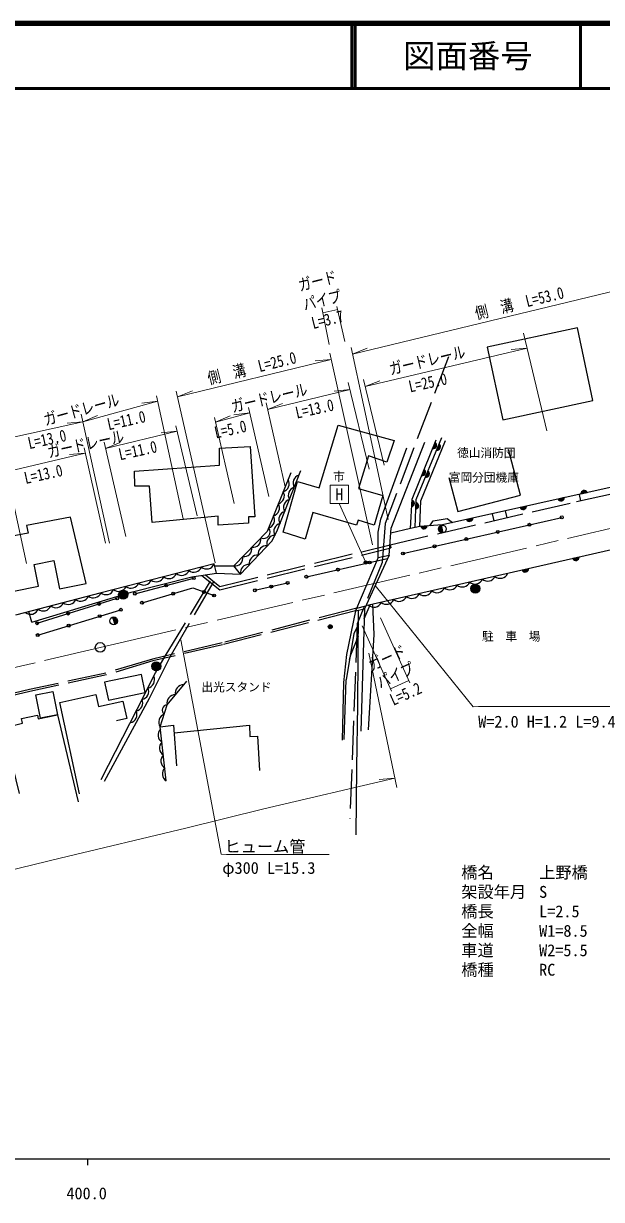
# Model space of a CAD drawing. Units: millimetres, scale not verified. Extents: x 40000 to 680000, y 20000 to 380000.
# Drawn here: x 458114 to 547216, y 198715 to 380000 of the extents above; entities that cross this region are included whole.
import ezdxf
from ezdxf.enums import TextEntityAlignment as Align

# ---------------------------------------------------------------- set-up
doc = ezdxf.new("R2010")
doc.units = ezdxf.units.MM
doc.header["$LTSCALE"] = 1000
doc.linetypes.add('CHAIN', pattern=[18.5, 12, -1.5, 3.5, -1.5])
doc.linetypes.add('DASHED', pattern=[7.5, 6, -1.5])
for name, color, linetype, lineweight in [('M-BGD', 7, 'Continuous', 25), ('M-BMK', 2, 'CHAIN', 13), ('M-BMK-ROW', 30, 'DASHED', 25), ('M-BMK-SRVR', 3, 'Continuous', 25), ('M-STR-HTXT', 7, 'Continuous', 13), ('M-STR-STR1', 1, 'Continuous', 25), ('M-STR-STRC', 7, 'Continuous', 25), ('M-TTL', 2, 'Continuous', 140), ('M-TTL-BAND', 7, 'Continuous', 25), ('M-TTL-LINE', 7, 'Continuous', 50)]:
    doc.layers.add(name, color=color, linetype=linetype, lineweight=lineweight)
doc.layers.add('M-BMK-HTXT', color=7, linetype='Continuous')
doc.layers.add('M-TTL-TXT', color=7, linetype='Continuous')
doc.styles.add('ＭＳ ゴシック', font='')
doc.styles.get('ＭＳ ゴシック').set_extended_font_data('MS Gothic')

msp = doc.modelspace()

# ---------------------------------------------------------------- hatches: boundary and pattern name
at = {"layer": 'M-BGD'}
for points in [[(521572, 315407, -0.82183), (521197, 314490)], [(521793, 314245, 0.82183), (522170, 315162)], [(519870, 311243, -0.82183), (519495, 310326)], [(520460, 311000, -0.82183), (520084, 310084)], [(518000, 306505, -0.82183), (517948, 305516)], [(541482, 306911, -0.82183), (540515, 306695)], [(544041, 307482, -0.82183), (545009, 307698)], [(518638, 306144, -0.82183), (518598, 305154)], [(535645, 305609, -0.82183), (534678, 305393)], [(527388, 303767, -0.82183), (526421, 303551)], [(520360, 302542, -0.82183), (519372, 302465)], [(522545, 302664, 0.41421), (522092, 301947, 0.41421), (522809, 301494)], [(543765, 297738, -0.82183), (542799, 297517)], [(535979, 295958, -0.82183), (535014, 295737)], [(474182, 291973, -1), (472782, 291973, -0.41421), (473482, 292673, -0.41421)], [(528471, 292886, -1), (527071, 292886, -0.41421), (527771, 293586, -0.41421)], [(472205, 287340, 0.41421), (472585, 288099, 0.41421), (471826, 288479)], [(505099, 287010, -0.41421), (505399, 287310, -0.41421), (505699, 287010, -1)], [(479273, 280911, -1), (477873, 280911, -0.41421), (478573, 281611, -0.41421)]]:
    msp.add_hatch(color=256, dxfattribs=at).paths.add_polyline_path(points)
at = {"layer": 'M-STR-STRC'}
msp.add_hatch(color=256, dxfattribs=at).paths.add_polyline_path([(511100, 297032, -1), (510660, 296793, -0.41421), (510760, 297132, -0.41421)])

# ---------------------------------------------------------------- linework, layer by layer
at = {"layer": 'M-BGD'}
for p, q in [((521572, 315407), (521197, 314490)), ((522170, 315162), (521793, 314245)), ((519870, 311243), (519495, 310326)), ((520460, 311000), (520084, 310084)), ((518000, 306505), (517948, 305516)), ((541482, 306911), (540515, 306695)), ((543753, 307418), (543969, 306437)), ((544041, 307482), (545009, 307698)), ((518638, 306144), (518598, 305154)), ((532382, 304881), (532627, 303821)), ((535645, 305609), (534678, 305393)), ((516611, 298296), (541092, 303870)), ((527388, 303767), (526421, 303551)), ((530364, 304431), (530613, 303355)), ((519194, 302451), (517771, 302137)), ((520360, 302542), (519372, 302465)), ((522809, 301494), (522545, 302664)), ((543765, 297738), (542799, 297517)), ((491555, 295135), (490543, 296380)), ((501718, 294714), (512565, 297161)), ((535979, 295958), (535014, 295737)), ((475273, 292103), (484355, 294505)), ((485598, 294921), (488382, 292687)), ((486152, 295008), (488398, 293206)), ((493787, 292625), (498828, 293758)), ((510635, 288250), (511580, 290379)), ((459377, 287718), (458955, 289337)), ((460307, 285718), (473121, 289629)), ((471826, 288479), (472205, 287340)), ((510678, 289785), (510141, 270905)), ((507544, 269638), (507832, 278838))]:
    msp.add_line(p, q, dxfattribs=at)
at = {"layer": 'M-BGD', "linetype": 'DASHED'}
for p, q in [((517771, 302137), (514752, 301422)), ((488382, 292687), (514738, 299171)), ((488398, 293206), (514619, 299657)), ((514619, 299657), (514738, 299171)), ((487572, 296380), (490543, 296380)), ((479974, 282482), (487672, 295248)), ((480713, 282345), (488198, 295265)), ((487864, 295278), (491555, 295135))]:
    msp.add_line(p, q, dxfattribs=at)
at = {"layer": 'M-BGD'}
for points in [[(531984, 318903), (545896, 321864), (543507, 333089), (529595, 330128)], [(498132, 301581), (500365, 309376), (503685, 308424), (506644, 318069), (515248, 315708), (514121, 312396), (511279, 313362), (509766, 308317), (513524, 307216), (512196, 302681), (509682, 303417), (509454, 302642), (502724, 304614), (501527, 300530)], [(475221, 310998), (488319, 311926), (488319, 314521), (493055, 314798), (493788, 303974), (492818, 303974), (492818, 302953), (488113, 302649), (488113, 304032), (477940, 303090), (477561, 308661), (475279, 308698)], [(449203, 291004), (460435, 293265), (459759, 296624), (462791, 297234), (463674, 292850), (467779, 293677), (465370, 303903), (458591, 302617), (458814, 301444), (451408, 300038), (451242, 300911), (446478, 300007), (446880, 297886), (444048, 297349), (444447, 295245), (448107, 295940)], [(471216, 275664), (476881, 276870), (476289, 279652), (470624, 278446)]]:
    msp.add_lwpolyline(points, close=True, dxfattribs=at)
for points in [[(514498, 298050), (514812, 302215), (519971, 315480)], [(517771, 302137), (518009, 306690), (521742, 315823)], [(518483, 302294), (518657, 306608), (522579, 316160)], [(519194, 302451), (519366, 306432), (523169, 315697)], [(512790, 297692), (512790, 301586), (513223, 303575), (517190, 314610)], [(523678, 310012), (525060, 304759), (534718, 307300), (532861, 314355)], [(566322, 312453), (522729, 302727), (519194, 302451)], [(499312, 310728), (495686, 301709), (490543, 296380)], [(491555, 295135), (496372, 300214), (497184, 301666), (500859, 311118)], [(520767, 302574), (521286, 303333), (523413, 303680), (524229, 303062)], [(553356, 277560), (554620, 300220), (510878, 290218)], [(487492, 296682), (470086, 292238), (456894, 288800)], [(459377, 287718), (474707, 292343), (484066, 294679), (487864, 295278), (487492, 296682)], [(476382, 290701), (484196, 292986), (487499, 291826)], [(460218, 287549), (472417, 291348), (472549, 291383)], [(511281, 271107), (512191, 285820), (511965, 290467)], [(509305, 289468), (507907, 282721), (507450, 278391), (507220, 269501)], [(509413, 254944), (509475, 265316), (509653, 274953), (509770, 289576)], [(509752, 287362), (509038, 285952), (507832, 278838)], [(508358, 281938), (508552, 282677), (509738, 285590)], [(470087, 263454), (475621, 274286), (478453, 279899), (479974, 282482)], [(470605, 263202), (477519, 276022), (480713, 282345)], [(479193, 271601), (480258, 274977), (483278, 278627)], [(466767, 261227), (463697, 275324), (469272, 276537), (469668, 274718), (473443, 275540), (474025, 272866), (472434, 272520)], [(457476, 261291), (455021, 271436), (457950, 272145), (457807, 272871), (460276, 273357), (460380, 272825), (463347, 273409), (466550, 260034)], [(480131, 263257), (479193, 271601), (481227, 271830), (481716, 265548)], [(481317, 270666), (492933, 271822), (493022, 270067), (494171, 270126), (494470, 264828)]]:
    msp.add_lwpolyline(points, dxfattribs=at)
at = {"layer": 'M-BGD', "linetype": 'DASHED'}
for points in [[(514619, 299657), (543348, 306300), (566508, 311417)], [(509305, 289468), (488788, 284219), (478073, 281733), (470884, 279584), (459091, 277017), (450652, 275032), (439582, 272740), (425091, 270104), (415544, 265669), (406548, 266840), (401970, 267377), (393022, 267988), (381805, 268618), (364840, 269667), (356114, 267734), (340438, 268719), (329226, 272911), (316135, 273865), (304148, 274673)], [(509485, 289891), (488717, 284511), (477996, 282023), (470809, 279875), (459025, 277310), (450587, 275325), (439525, 273035), (425000, 270393), (415496, 265977), (406584, 267137), (401998, 267676), (393040, 268287), (381823, 268917), (364816, 269969), (356090, 268037), (340501, 269016), (329291, 273207), (316156, 274165), (304150, 274974)]]:
    msp.add_lwpolyline(points, dxfattribs=at)
msp.add_lwpolyline([(463347, 273409), (460719, 272892), (460011, 276493), (462638, 277010)], close=True, dxfattribs=at)
at = {"layer": 'M-BGD'}
for centre, radius in [((536112, 302736), 225), ((541092, 303870), 225), ((522677, 302079), 600), ((531237, 301626), 225), ((521486, 299406), 225), ((526362, 300516), 225), ((516611, 298296), 225), ((506595, 295814), 225), ((511473, 296915), 225), ((484355, 294505), 225), ((498828, 293758), 225), ((501718, 294714), 225), ((473482, 291973), 700), ((475273, 292103), 225), ((480106, 293381), 225), ((481181, 292104), 225), ((485950, 292370), 225), ((487499, 291826), 225), ((493787, 292625), 225), ((496307, 293191), 225), ((527771, 292886), 700), ((469766, 290522), 225), ((472549, 291383), 225), ((476382, 290701), 225), ((464992, 289036), 225), ((469871, 288637), 225), ((472016, 287910), 600), ((473121, 289629), 225), ((460218, 287549), 225), ((465089, 287178), 225), ((505399, 287010), 300), ((460307, 285718), 225), ((478573, 280911), 700)]:
    msp.add_circle(centre, radius, dxfattribs=at)
for centre, radius, start, end in [((521294, 314986), 505, 258.9393, 56.59749), ((521891, 314741), 505, 258.84357, 56.50176), ((500904, 309164), 1250, 105.62516, 211.88537), ((519592, 310821), 505, 258.9393, 56.59749), ((520182, 310579), 505, 258.84357, 56.50176), ((497823, 309035), 1250, 284.9657, 31.22591), ((500179, 307300), 1250, 105.62516, 211.88537), ((497077, 307179), 1250, 284.9657, 31.22591), ((499455, 305436), 1250, 105.62516, 211.88537), ((517876, 306016), 505, 278.17314, 75.83133), ((540977, 306899), 505, 203.74745, 1.40564), ((544546, 307495), 505, 23.74745, 181.40564), ((496331, 305324), 1250, 284.9657, 31.22591), ((498730, 303572), 1250, 105.62516, 211.88537), ((518520, 305653), 505, 278.86368, 76.52187), ((535140, 305597), 505, 203.74745, 1.40564), ((495585, 303468), 1250, 284.9657, 31.22591), ((497951, 301698), 1250, 102.97695, 209.23716), ((526883, 303755), 505, 203.74745, 1.40564), ((495106, 301634), 1017, 247.06282, 38.00129), ((496861, 299855), 1232, 90.02772, 197.26532), ((519858, 302601), 505, 195.64256, 353.30075), ((492087, 299059), 1250, 262.89246, 9.15266), ((493475, 300499), 1250, 262.89246, 9.15266), ((495540, 298247), 1250, 83.38917, 189.64937), ((490698, 297620), 1250, 262.89246, 9.15266), ((494164, 296796), 1250, 83.38917, 189.64937), ((543260, 297723), 505, 204.05072, 1.70891), ((482462, 296172), 1250, 231.19086, 337.45107), ((484400, 296666), 1250, 231.19086, 337.45107), ((486338, 297161), 1250, 231.19086, 337.45107), ((492788, 295345), 1250, 83.38917, 189.64937), ((535475, 295943), 505, 204.05072, 1.70891), ((474711, 294193), 1250, 231.19086, 337.45107), ((476649, 294687), 1250, 231.19086, 337.45107), ((478587, 295182), 1250, 231.19086, 337.45107), ((480524, 295677), 1250, 231.19086, 337.45107), ((525758, 294390), 1250, 229.74972, 336.00992), ((527708, 294836), 1250, 229.74972, 336.00992), ((529657, 295282), 1250, 229.74972, 336.00992), ((531607, 295727), 1250, 229.74972, 336.00992), ((468895, 292703), 1250, 231.47586, 337.73606), ((470835, 293203), 1250, 231.19086, 337.45107), ((472773, 293698), 1250, 231.19086, 337.45107), ((517959, 292607), 1250, 229.74972, 336.00992), ((519909, 293053), 1250, 229.74972, 336.00992), ((521859, 293498), 1250, 229.74972, 336.00992), ((523808, 293944), 1250, 229.74972, 336.00992), ((461153, 290685), 1250, 231.47586, 337.73606), ((463089, 291190), 1250, 231.47586, 337.73606), ((465024, 291694), 1250, 231.47586, 337.73606), ((466960, 292198), 1250, 231.47586, 337.73606), ((512110, 291269), 1250, 229.74972, 336.00992), ((514060, 291715), 1250, 229.74972, 336.00992), ((516010, 292161), 1250, 229.74972, 336.00992), ((459218, 290181), 1250, 231.47586, 337.73606), ((477065, 278813), 1250, 280.09624, 26.35645), ((476164, 277028), 1250, 280.09624, 26.35645), ((482748, 276810), 1250, 87.26416, 193.52436), ((475263, 275242), 1250, 280.09624, 26.35645), ((481473, 275269), 1250, 87.26416, 193.52436), ((474358, 273465), 1250, 279.68603, 25.94624), ((480303, 274155), 823, 93.131, 231.8547), ((480209, 272329), 1250, 109.36275, 215.62295), ((480094, 270297), 1250, 133.28335, 239.54356), ((480318, 268309), 1250, 133.28335, 239.54356), ((480541, 266322), 1250, 133.28335, 239.54356), ((480764, 264334), 1250, 133.28335, 239.54356)]:
    msp.add_arc(centre, radius, start, end, dxfattribs=at)
at = {"layer": 'M-BMK'}
msp.add_lwpolyline([(74721, 305803), (92152, 299213), (105043, 295549), (117264, 292872), (128458, 291242), (139944, 290197), (171558, 287967), (271227, 280949), (370974, 273963), (384566, 272938), (395043, 272404), (403931, 272484), (414915, 273193), (427635, 274573), (443362, 277557), (469932, 283814), (566656, 306374)], dxfattribs=at)
at = {"layer": 'M-BMK-ROW'}
msp.add_lwpolyline([(523615, 328599), (513856, 302899), (513386, 296914), (509576, 287481), (508432, 257472)], dxfattribs=at)
at = {"layer": 'M-BMK-SRVR'}
msp.add_circle((469932, 283814), 750, dxfattribs=at)
at = {"layer": 'M-STR-HTXT'}
for p, q in [((508816, 329036), (561056, 341668)), ((505229, 330523), (504113, 336151)), ((504265, 335386), (506545, 335892)), ((507638, 330971), (506439, 336372)), ((538786, 317188), (535201, 332263)), ((514319, 303532), (508601, 330035)), ((508816, 329036), (511099, 329940)), ((510772, 324033), (535746, 329972)), ((535746, 329972), (533302, 329742)), ((481867, 322452), (505528, 328228)), ((505528, 328228), (503085, 327984)), ((511936, 299653), (505316, 329172)), ((511391, 311302), (508186, 324676)), ((513690, 311906), (510515, 325102)), ((510772, 324033), (513058, 324928)), ((487638, 296883), (481666, 323345)), ((481867, 322452), (484148, 323360)), ((495749, 320521), (508452, 323565)), ((508452, 323565), (506008, 323331)), ((467279, 318601), (478804, 321786)), ((478804, 321786), (476370, 321468)), ((482739, 303652), (478622, 322625)), ((498465, 308582), (495522, 321515)), ((495749, 320521), (498033, 321420)), ((471385, 299902), (467024, 319760)), ((467279, 318601), (469531, 319578)), ((490575, 305989), (487566, 319249)), ((487730, 318526), (492988, 319976)), ((487730, 318526), (489983, 319502)), ((492988, 319976), (490553, 319659)), ((495943, 307069), (492794, 320821)), ((454398, 315772), (467279, 318601)), ((467279, 318601), (464831, 318413)), ((484882, 304121), (481573, 318001)), ((458564, 296781), (454189, 316723)), ((473911, 300894), (470530, 315469)), ((470752, 314511), (481778, 317140)), ((481778, 317140), (479334, 316908)), ((454822, 310721), (467627, 313788)), ((467627, 313788), (465183, 313554)), ((470731, 299895), (467450, 314582)), ((470752, 314511), (473038, 315407)), ((510880, 296913), (506792, 306019)), ((512329, 293358), (527427, 274684)), ((517663, 278338), (513148, 288385)), ((514855, 277076), (510339, 287123)), ((482371, 284995), (488606, 251928)), ((515667, 262201), (511366, 282921)), ((514692, 277438), (517500, 278700)), ((527427, 274684), (528235, 274695)), ((528235, 274695), (559455, 274695)), ((515363, 263665), (512918, 263442)), ((488606, 251928), (489414, 251917)), ((489414, 251917), (505229, 251917))]:
    msp.add_line(p, q, dxfattribs=at)
msp.add_lwpolyline([(505386, 308831), (508198, 308831), (508198, 306019), (505386, 306019)], close=True, dxfattribs=at)
msp.add_lwpolyline([(515363, 263665), (495149, 258918), (483163, 255945), (463755, 251329), (444975, 246761), (436296, 245041), (429325, 243922), (422894, 243103), (416063, 242450), (410105, 242027), (399882, 241614), (394009, 241623), (385972, 241929), (378872, 242495), (365908, 243564), (355428, 244370), (341631, 245390), (325950, 246699), (304698, 248437)], dxfattribs=at)
at = {"layer": 'M-STR-STR1'}
for p, q in [((512790, 297692), (509305, 289468)), ((514498, 298050), (510678, 289785)), ((512565, 297161), (514248, 297509)), ((512790, 297692), (514498, 298050)), ((509485, 289891), (510878, 290218)), ((509305, 289468), (510678, 289785))]:
    msp.add_line(p, q, dxfattribs=at)
at = {"layer": 'M-STR-STRC'}
msp.add_circle((510880, 296913), 250, dxfattribs=at)
at = {"layer": 'M-TTL'}
msp.add_line((680000, 380000), (40000, 380000), dxfattribs=at)
at = {"layer": 'M-TTL-BAND'}
for p, q in [((40000, 205000), (579000, 205000)), ((468000, 205000), (468000, 204000))]:
    msp.add_line(p, q, dxfattribs=at)
at = {"layer": 'M-TTL-LINE'}
for p, q in [((508747, 380000), (508747, 370000)), ((509247, 380000), (509247, 370000)), ((543997, 380000), (543997, 370000)), ((40000, 370000), (680000, 370000))]:
    msp.add_line(p, q, dxfattribs=at)

# ---------------------------------------------------------------- texts
at = {"layer": 'M-BMK-HTXT', "style": 'ＭＳ ゴシック'}
for s, p in [('徳山消防団', (524963, 313803)), ('富岡分団機庫', (523678, 310012)), ('駐\u3000車\u3000場', (528806, 285514)), ('出光スタンド', (485541, 277697))]:
    msp.add_text(s, height=1320, dxfattribs=at).set_placement(p, align=Align.MIDDLE_LEFT)
at = {"layer": 'M-STR-HTXT', "style": 'ＭＳ ゴシック', "width": 0.8}
for s, rotation, p in [('ガード', 13.593, (503767, 338902)), ('パイプ', 13.593, (504488, 335939)), ('側\u3000溝\u3000L=53.0', 13.593, (534901, 335496)), ('L=3.7', 13.593, (505321, 332945)), ('ガードレール', 13.327, (520679, 326661)), ('側\u3000溝\u3000L=25.0', 13.721, (493662, 325484)), ('L=25.0', 12.386, (520756, 323223)), ('ガードレール', 15.448, (467429, 319070)), ('ガードレール', 13.327, (496324, 320869)), ('L=13.0', 12.386, (503293, 319190)), ('L=11.0', 12.386, (474277, 317402)), ('L=13.0', 12.386, (462048, 314486)), ('L=5.0', 12.386, (490320, 316030)), ('ガードレール', 12.148, (468010, 313758)), ('L=11.0', 12.386, (476038, 312761)), ('L=13.0', 12.386, (461484, 309110)), ('ガード', 24.198, (514751, 280893)), ('パイプ', 24.198, (516035, 278205)), ('L=5.2', 24.198, (517624, 275333))]:
    msp.add_text(s, height=1833, rotation=rotation, dxfattribs=at).set_placement(p, align=Align.BOTTOM_CENTER)
at = {"layer": 'M-STR-HTXT', "style": 'ＭＳ ゴシック'}
for s, height, p in [('市', 1320, (506746, 310159)), ('H', 1833, (506792, 307425))]:
    msp.add_text(s, height=height, dxfattribs=at).set_placement(p, align=Align.MIDDLE_CENTER)
for s, p in [('W=2.0 H=1.2 L=9.4', (528210, 272380)), ('ヒューム管', (489087, 253130)), ('φ300 L=15.3', (488754, 249827))]:
    msp.add_text(s, height=1833, dxfattribs=at).set_placement(p, align=Align.MIDDLE_LEFT)
for s, p in [('橋名', (525601, 247667)), ('上野橋', (537601, 247667)), ('架設年月', (525601, 244667)), ('S', (537601, 244667)), ('橋長', (525601, 241667)), ('L=2.5', (537601, 241667)), ('全幅', (525601, 238667)), ('W1=8.5', (537601, 238667)), ('車道', (525601, 235667)), ('W2=5.5', (537601, 235667)), ('橋種', (525601, 232667)), ('RC', (537601, 232667))]:
    msp.add_text(s, height=1833, dxfattribs=at).set_placement(p, align=Align.BOTTOM_LEFT)
at = {"layer": 'M-TTL-BAND', "style": 'ＭＳ ゴシック'}
msp.add_text('400.0', height=1833, dxfattribs=at).set_placement((467844, 198195), align=Align.BOTTOM_CENTER)
at = {"layer": 'M-TTL-TXT', "style": 'ＭＳ ゴシック'}
msp.add_text('図面番号', height=3666, dxfattribs=at).set_placement((526622, 375000), align=Align.MIDDLE_CENTER)

doc.saveas('drawing.dxf')
